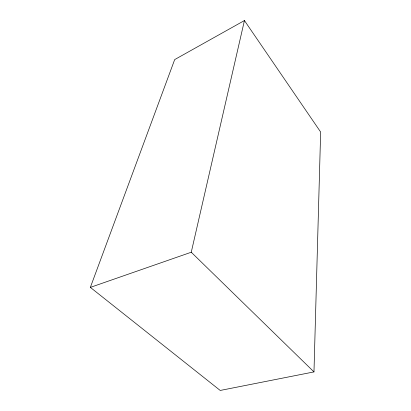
<?xml version="1.0" encoding="UTF-8"?>
<svg xmlns="http://www.w3.org/2000/svg" width="411" height="411" viewBox="0 0 411 411"><rect width="100%" height="100%" fill="white"/><g stroke="black" fill="none" stroke-linecap="round" stroke-linejoin="round"><path stroke-width="0.62" d="M313.973 371.909L320.647 132.013L244.432 20.55L174.685 59.585L90.353 287.387L220.214 390.45L313.973 371.909L191.254 252.236L244.432 20.55M90.353 287.387L191.254 252.236"/></g></svg>
